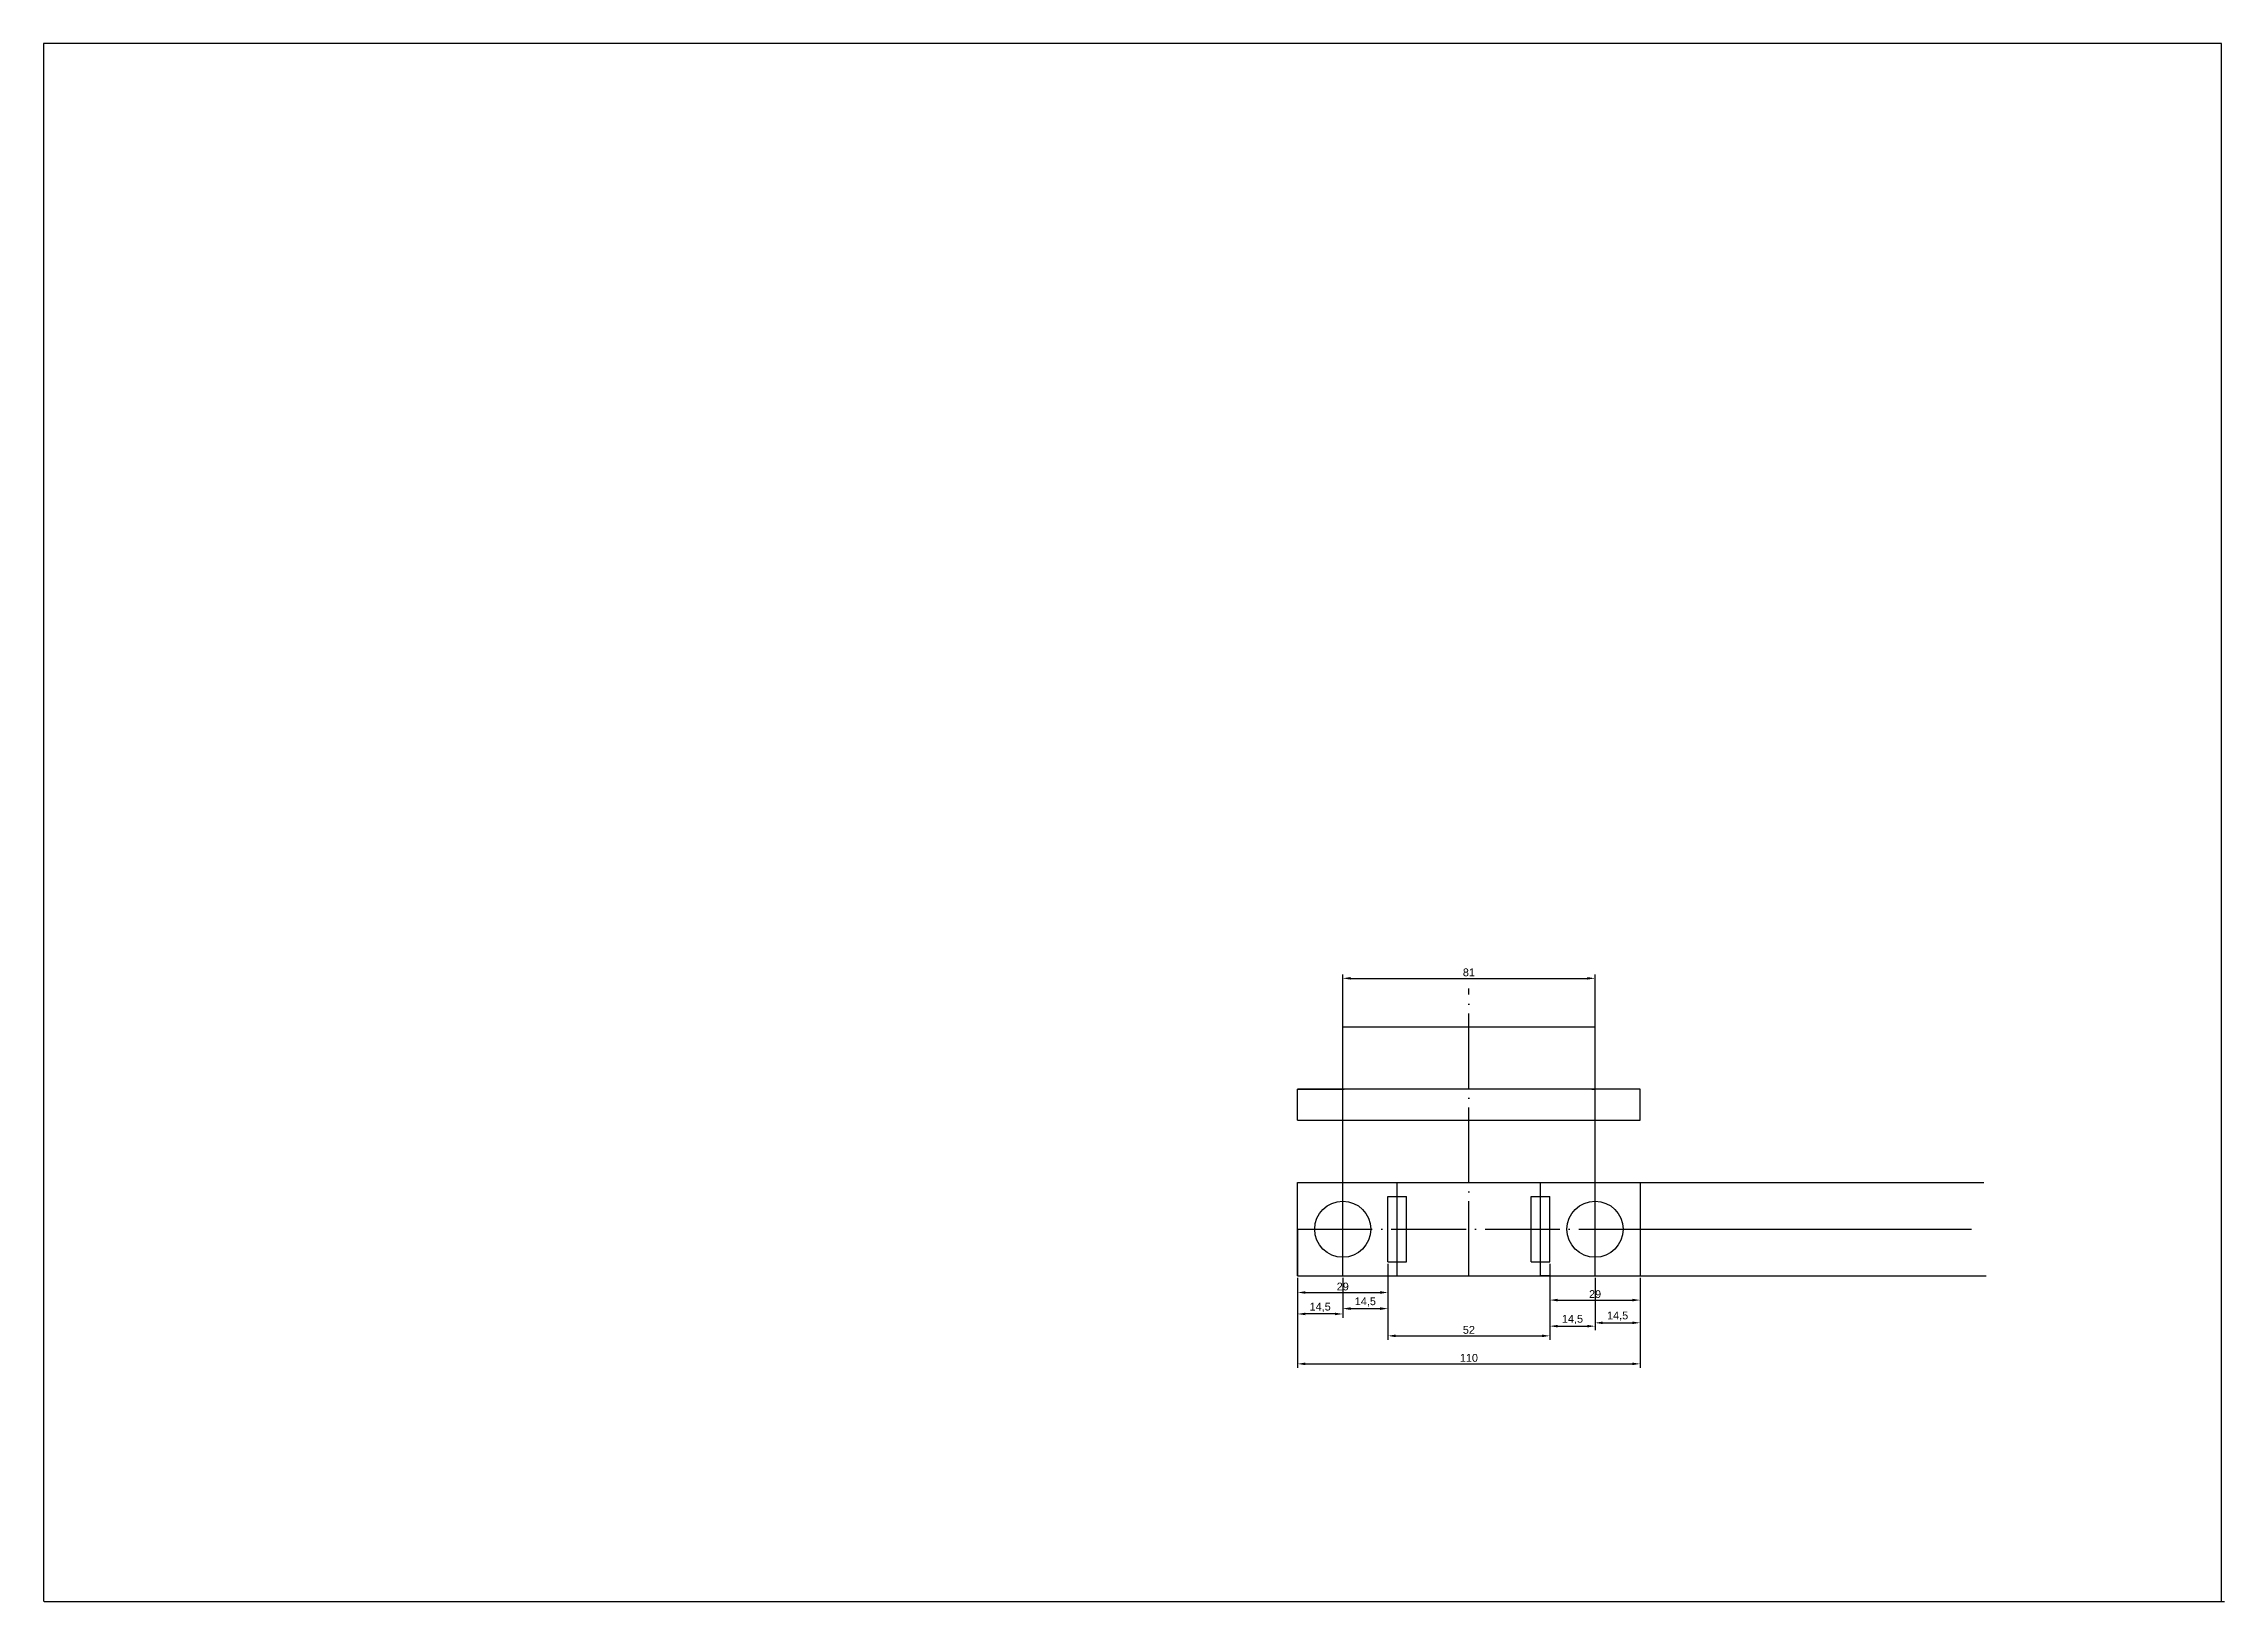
# Model space of a CAD drawing. Header units: millimetres. Extents: x 700 to 1736, y 1799 to 2895.
# Drawn here: x 902 to 1602, y 2395 to 2895 of the extents above; entities that cross this region are included whole.
import ezdxf

# ---------------------------------------------------------------- set-up
doc = ezdxf.new("R2010")
doc.units = ezdxf.units.MM
doc.linetypes.add('ACAD_ISO04W100', pattern=[30, 24, -3, 0, -3])
doc.layers.add('оси', color=10, linetype='Continuous')
doc.layers.add('размер', color=240, linetype='Continuous')
doc.styles.get("Standard").update_dxf_attribs({"font": 'arial.ttf'})
doc.dimstyles.new('ISO-25', dxfattribs={"dimtxt": 2.5, "dimasz": 2.5, "dimexe": 1.25, "dimexo": 0.625, "dimtad": 1, "dimtxsty": 'Standard', "dimcen": 2.5, "dimadec": 0, "dimazin": 0, "dimtfac": 1, "dimtmove": 0, "dimatfit": 3, "dimfxl": 1, "dimarcsym": 0})

# ---------------------------------------------------------------- blocks, each defined once
blk = doc.blocks.new('*D22')
at = {"color": 0, "lineweight": -2, "transparency": 16777216}
for p, q in [((1333.53, 2503.01), (1333.53, 2478.66)), ((1385.53, 2503.01), (1385.53, 2478.66)), ((1336.03, 2479.91), (1383.03, 2479.91))]:
    blk.add_line(p, q, dxfattribs=at)
at = {"color": 0, "transparency": 16777216}
for points in [[(1336.03, 2480.32), (1336.03, 2479.49), (1333.53, 2479.91)], [(1383.03, 2480.32), (1383.03, 2479.49), (1385.53, 2479.91)]]:
    blk.add_solid(points, dxfattribs=at)
at = {"layer": 'Defpoints', "color": 0, "transparency": 16777216}
for p in [(1333.53, 2503.63), (1385.53, 2503.63), (1385.53, 2479.91)]:
    blk.add_point(p, dxfattribs=at)
at = {"color": 0, "transparency": 16777216, "insert": (1359.53, 2481.81), "char_height": 2.5, "attachment_point": 5}
blk.add_mtext('52', dxfattribs=at)
blk = doc.blocks.new('*D23')
at = {"color": 0, "lineweight": -2, "transparency": 16777216}
for p, q in [((1304.54, 2498.51), (1304.54, 2469.67)), ((1414.54, 2498.51), (1414.54, 2469.67)), ((1307.04, 2470.92), (1412.04, 2470.92))]:
    blk.add_line(p, q, dxfattribs=at)
at = {"color": 0, "transparency": 16777216}
for points in [[(1307.04, 2471.33), (1307.04, 2470.5), (1304.54, 2470.92)], [(1412.04, 2471.33), (1412.04, 2470.5), (1414.54, 2470.92)]]:
    blk.add_solid(points, dxfattribs=at)
at = {"layer": 'Defpoints', "color": 0, "transparency": 16777216}
for p in [(1304.54, 2499.13), (1414.54, 2499.13), (1414.54, 2470.92)]:
    blk.add_point(p, dxfattribs=at)
at = {"color": 0, "transparency": 16777216, "insert": (1359.54, 2472.82), "char_height": 2.5, "attachment_point": 5}
blk.add_mtext('110', dxfattribs=at)
blk = doc.blocks.new('*D25')
at = {"color": 0, "lineweight": -2, "transparency": 16777216}
for p, q in [((1319.04, 2559.76), (1319.04, 2595.91)), ((1321.54, 2594.66), (1397.54, 2594.66)), ((1400.04, 2559.76), (1400.04, 2595.91))]:
    blk.add_line(p, q, dxfattribs=at)
at = {"color": 0, "transparency": 16777216}
for points in [[(1321.54, 2595.08), (1321.54, 2594.25), (1319.04, 2594.66)], [(1397.54, 2595.08), (1397.54, 2594.25), (1400.04, 2594.66)]]:
    blk.add_solid(points, dxfattribs=at)
at = {"layer": 'Defpoints', "color": 0, "transparency": 16777216}
for p in [(1400.04, 2594.66), (1319.04, 2559.13), (1400.04, 2559.13)]:
    blk.add_point(p, dxfattribs=at)
at = {"color": 0, "transparency": 16777216, "insert": (1359.54, 2596.56), "char_height": 2.5, "attachment_point": 5}
blk.add_mtext('81', dxfattribs=at)
blk = doc.blocks.new('*D26')
at = {"color": 0, "lineweight": -2, "transparency": 16777216}
for p, q in [((1304.54, 2498.51), (1304.54, 2492.57)), ((1307.04, 2493.82), (1331.03, 2493.82)), ((1333.53, 2498.51), (1333.53, 2492.57))]:
    blk.add_line(p, q, dxfattribs=at)
at = {"color": 0, "transparency": 16777216}
for points in [[(1307.04, 2494.24), (1307.04, 2493.4), (1304.54, 2493.82)], [(1331.03, 2494.24), (1331.03, 2493.4), (1333.53, 2493.82)]]:
    blk.add_solid(points, dxfattribs=at)
at = {"layer": 'Defpoints', "color": 0, "transparency": 16777216}
for p in [(1304.54, 2499.13), (1333.53, 2499.14), (1333.53, 2493.82)]:
    blk.add_point(p, dxfattribs=at)
at = {"color": 0, "transparency": 16777216, "insert": (1319.04, 2495.72), "char_height": 2.5, "attachment_point": 5}
blk.add_mtext('29', dxfattribs=at)
blk = doc.blocks.new('*D27')
at = {"color": 0, "lineweight": -2, "transparency": 16777216}
for p, q in [((1385.53, 2498.51), (1385.53, 2490.14)), ((1414.54, 2498.51), (1414.54, 2490.14)), ((1388.03, 2491.39), (1412.04, 2491.39))]:
    blk.add_line(p, q, dxfattribs=at)
at = {"color": 0, "transparency": 16777216}
for points in [[(1388.03, 2491.8), (1388.03, 2490.97), (1385.53, 2491.39)], [(1412.04, 2491.8), (1412.04, 2490.97), (1414.54, 2491.39)]]:
    blk.add_solid(points, dxfattribs=at)
at = {"layer": 'Defpoints', "color": 0, "transparency": 16777216}
for p in [(1385.53, 2499.14), (1414.54, 2499.13), (1414.54, 2491.39)]:
    blk.add_point(p, dxfattribs=at)
at = {"color": 0, "transparency": 16777216, "insert": (1400.04, 2493.29), "char_height": 2.5, "attachment_point": 5}
blk.add_mtext('29', dxfattribs=at)
blk = doc.blocks.new('*D28')
at = {"color": 0, "lineweight": -2, "transparency": 16777216}
for p, q in [((1385.53, 2498.51), (1385.53, 2481.77)), ((1400.04, 2498.51), (1400.04, 2481.77)), ((1388.03, 2483.02), (1397.54, 2483.02))]:
    blk.add_line(p, q, dxfattribs=at)
at = {"color": 0, "transparency": 16777216}
for points in [[(1388.03, 2483.43), (1388.03, 2482.6), (1385.53, 2483.02)], [(1397.54, 2483.43), (1397.54, 2482.6), (1400.04, 2483.02)]]:
    blk.add_solid(points, dxfattribs=at)
at = {"layer": 'Defpoints', "color": 0, "transparency": 16777216}
for p in [(1385.53, 2499.14), (1400.04, 2499.13), (1400.04, 2483.02)]:
    blk.add_point(p, dxfattribs=at)
at = {"color": 0, "transparency": 16777216, "insert": (1392.79, 2485.14), "char_height": 2.5, "attachment_point": 5}
blk.add_mtext('14,5', dxfattribs=at)
blk = doc.blocks.new('*D29')
at = {"color": 0, "lineweight": -2, "transparency": 16777216}
for p, q in [((1319.04, 2498.51), (1319.04, 2487.4)), ((1333.53, 2498.51), (1333.53, 2487.4)), ((1321.54, 2488.65), (1331.03, 2488.65))]:
    blk.add_line(p, q, dxfattribs=at)
at = {"color": 0, "transparency": 16777216}
for points in [[(1321.54, 2489.07), (1321.54, 2488.23), (1319.04, 2488.65)], [(1331.03, 2489.07), (1331.03, 2488.23), (1333.53, 2488.65)]]:
    blk.add_solid(points, dxfattribs=at)
at = {"layer": 'Defpoints', "color": 0, "transparency": 16777216}
for p in [(1319.04, 2499.13), (1333.53, 2499.13), (1333.53, 2488.65)]:
    blk.add_point(p, dxfattribs=at)
at = {"color": 0, "transparency": 16777216, "insert": (1326.29, 2490.78), "char_height": 2.5, "attachment_point": 5}
blk.add_mtext('14,5', dxfattribs=at)
blk = doc.blocks.new('*D30')
at = {"color": 0, "lineweight": -2, "transparency": 16777216}
for p, q in [((1304.54, 2498.51), (1304.54, 2485.68)), ((1319.04, 2498.51), (1319.04, 2485.68)), ((1316.54, 2486.93), (1307.04, 2486.93))]:
    blk.add_line(p, q, dxfattribs=at)
at = {"color": 0, "transparency": 16777216}
for points in [[(1307.04, 2487.35), (1307.04, 2486.52), (1304.54, 2486.93)], [(1316.54, 2487.35), (1316.54, 2486.52), (1319.04, 2486.93)]]:
    blk.add_solid(points, dxfattribs=at)
at = {"layer": 'Defpoints', "color": 0, "transparency": 16777216}
for p in [(1304.54, 2499.13), (1319.04, 2499.13), (1304.54, 2486.93)]:
    blk.add_point(p, dxfattribs=at)
at = {"color": 0, "transparency": 16777216, "insert": (1311.79, 2489.06), "char_height": 2.5, "attachment_point": 5}
blk.add_mtext('14,5', dxfattribs=at)
blk = doc.blocks.new('*D31')
at = {"color": 0, "lineweight": -2, "transparency": 16777216}
for p, q in [((1400.04, 2498.51), (1400.04, 2482.84)), ((1414.54, 2498.51), (1414.54, 2482.84)), ((1402.54, 2484.09), (1412.04, 2484.09))]:
    blk.add_line(p, q, dxfattribs=at)
at = {"color": 0, "transparency": 16777216}
for points in [[(1402.54, 2484.51), (1402.54, 2483.67), (1400.04, 2484.09)], [(1412.04, 2484.51), (1412.04, 2483.67), (1414.54, 2484.09)]]:
    blk.add_solid(points, dxfattribs=at)
at = {"layer": 'Defpoints', "color": 0, "transparency": 16777216}
for p in [(1400.04, 2499.13), (1414.54, 2499.13), (1414.54, 2484.09)]:
    blk.add_point(p, dxfattribs=at)
at = {"color": 0, "transparency": 16777216, "insert": (1407.29, 2486.22), "char_height": 2.5, "attachment_point": 5}
blk.add_mtext('14,5', dxfattribs=at)

msp = doc.modelspace()

# ---------------------------------------------------------------- linework, layer by layer
for p, q in [((1601.178, 2894.68), (901.94, 2894.68)), ((901.94, 2894.68), (901.94, 2394.68)), ((1601.178, 2394.68), (1601.178, 2894.68)), ((1319.037, 2499.135), (1319.037, 2577.328)), ((1399.037, 2559.135), (1400.037, 2559.135)), ((1400.037, 2499.135), (1400.037, 2562.063)), ((1304.537, 2499.135), (1304.537, 2529.135)), ((1304.537, 2529.135), (1414.537, 2529.135)), ((1414.537, 2529.135), (1414.537, 2499.135)), ((1414.537, 2529.135), (1524.857, 2529.135)), ((1304.537, 2514.135), (1304.537, 2521.635)), ((1333.533, 2503.635), (1333.533, 2524.635)), ((1333.533, 2524.635), (1339.533, 2524.635)), ((1339.533, 2503.635), (1339.533, 2524.635)), ((1379.533, 2503.635), (1379.533, 2524.635)), ((1379.533, 2524.635), (1385.533, 2524.635)), ((1385.533, 2503.635), (1385.533, 2524.635)), ((1304.537, 2514.135), (1304.537, 2499.135)), ((1304.537, 2514.135), (1304.537, 2506.635)), ((1414.537, 2514.135), (1520.923, 2514.135)), ((1333.533, 2503.635), (1339.533, 2503.635)), ((1336.533, 2499.138), (1336.533, 2503.635)), ((1379.533, 2503.635), (1385.533, 2503.635)), ((1382.533, 2499.138), (1382.533, 2503.635)), ((1304.537, 2499.135), (1414.537, 2499.135)), ((1333.533, 2499.138), (1385.533, 2499.138)), ((1333.533, 2499.138), (1334.533, 2499.138)), ((1333.533, 2499.138), (1336.533, 2499.138)), ((1385.533, 2499.138), (1382.533, 2499.138)), ((1385.533, 2499.138), (1384.533, 2499.138)), ((1414.537, 2499.135), (1525.644, 2499.135)), ((902.097, 2394.68), (1602.097, 2394.68))]:
    msp.add_line(p, q)
at = {"lineweight": 30}
for p, q in [((1319.037, 2559.135), (1319.037, 2579.135)), ((1319.037, 2579.135), (1400.037, 2579.135)), ((1304.537, 2549.135), (1304.537, 2559.135)), ((1414.537, 2559.135), (1304.537, 2559.135)), ((1304.537, 2559.135), (1319.537, 2559.135)), ((1414.537, 2549.135), (1414.537, 2559.135)), ((1304.537, 2549.135), (1414.537, 2549.135))]:
    msp.add_line(p, q, dxfattribs=at)
for centre in [(1319.037, 2514.135), (1400.037, 2514.135)]:
    msp.add_circle(centre, 9)
at = {"layer": 'оси', "linetype": 'ACAD_ISO04W100'}
for p, q in [((1359.537, 2499.135), (1359.537, 2591.446)), ((1304.537, 2514.135), (1414.537, 2514.135))]:
    msp.add_line(p, q, dxfattribs=at)
at = {"layer": 'размер'}
for p, q in [((1336.533, 2503.635), (1336.533, 2529.135)), ((1382.533, 2503.635), (1382.533, 2529.135))]:
    msp.add_line(p, q, dxfattribs=at)

# ---------------------------------------------------------------- dimensions: what is measured, and where the dimension line sits
for base, p1, p2, picture, middle in [((1400.037, 2594.662), (1319.037, 2559.135), (1400.037, 2559.135), '*D25', (1359.537, 2596.564)), ((1385.533, 2479.907), (1333.533, 2503.635), (1385.533, 2503.635), '*D22', (1359.533, 2481.809)), ((1333.533, 2493.82), (1304.537, 2499.135), (1333.533, 2499.138), '*D26', (1319.035, 2495.721)), ((1414.537, 2470.918), (1304.537, 2499.135), (1414.537, 2499.135), '*D23', (1359.537, 2472.819)), ((1304.537, 2486.935), (1319.037, 2499.135), (1304.537, 2499.135), '*D30', (1311.787, 2489.062)), ((1333.533, 2488.649), (1319.037, 2499.135), (1333.533, 2499.135), '*D29', (1326.285, 2490.777)), ((1414.537, 2491.388), (1385.533, 2499.138), (1414.537, 2499.135), '*D27', (1400.035, 2493.289)), ((1400.037, 2483.015), (1385.533, 2499.138), (1400.037, 2499.135), '*D28', (1392.785, 2485.143)), ((1414.537, 2484.089), (1400.037, 2499.135), (1414.537, 2499.135), '*D31', (1407.287, 2486.216))]:
    dim = msp.add_linear_dim(base=base, p1=p1, p2=p2, dimstyle='ISO-25')
    dim.commit()
    dim.dimension.update_dxf_attribs({"geometry": picture, "text_midpoint": middle})

doc.saveas('drawing.dxf')
